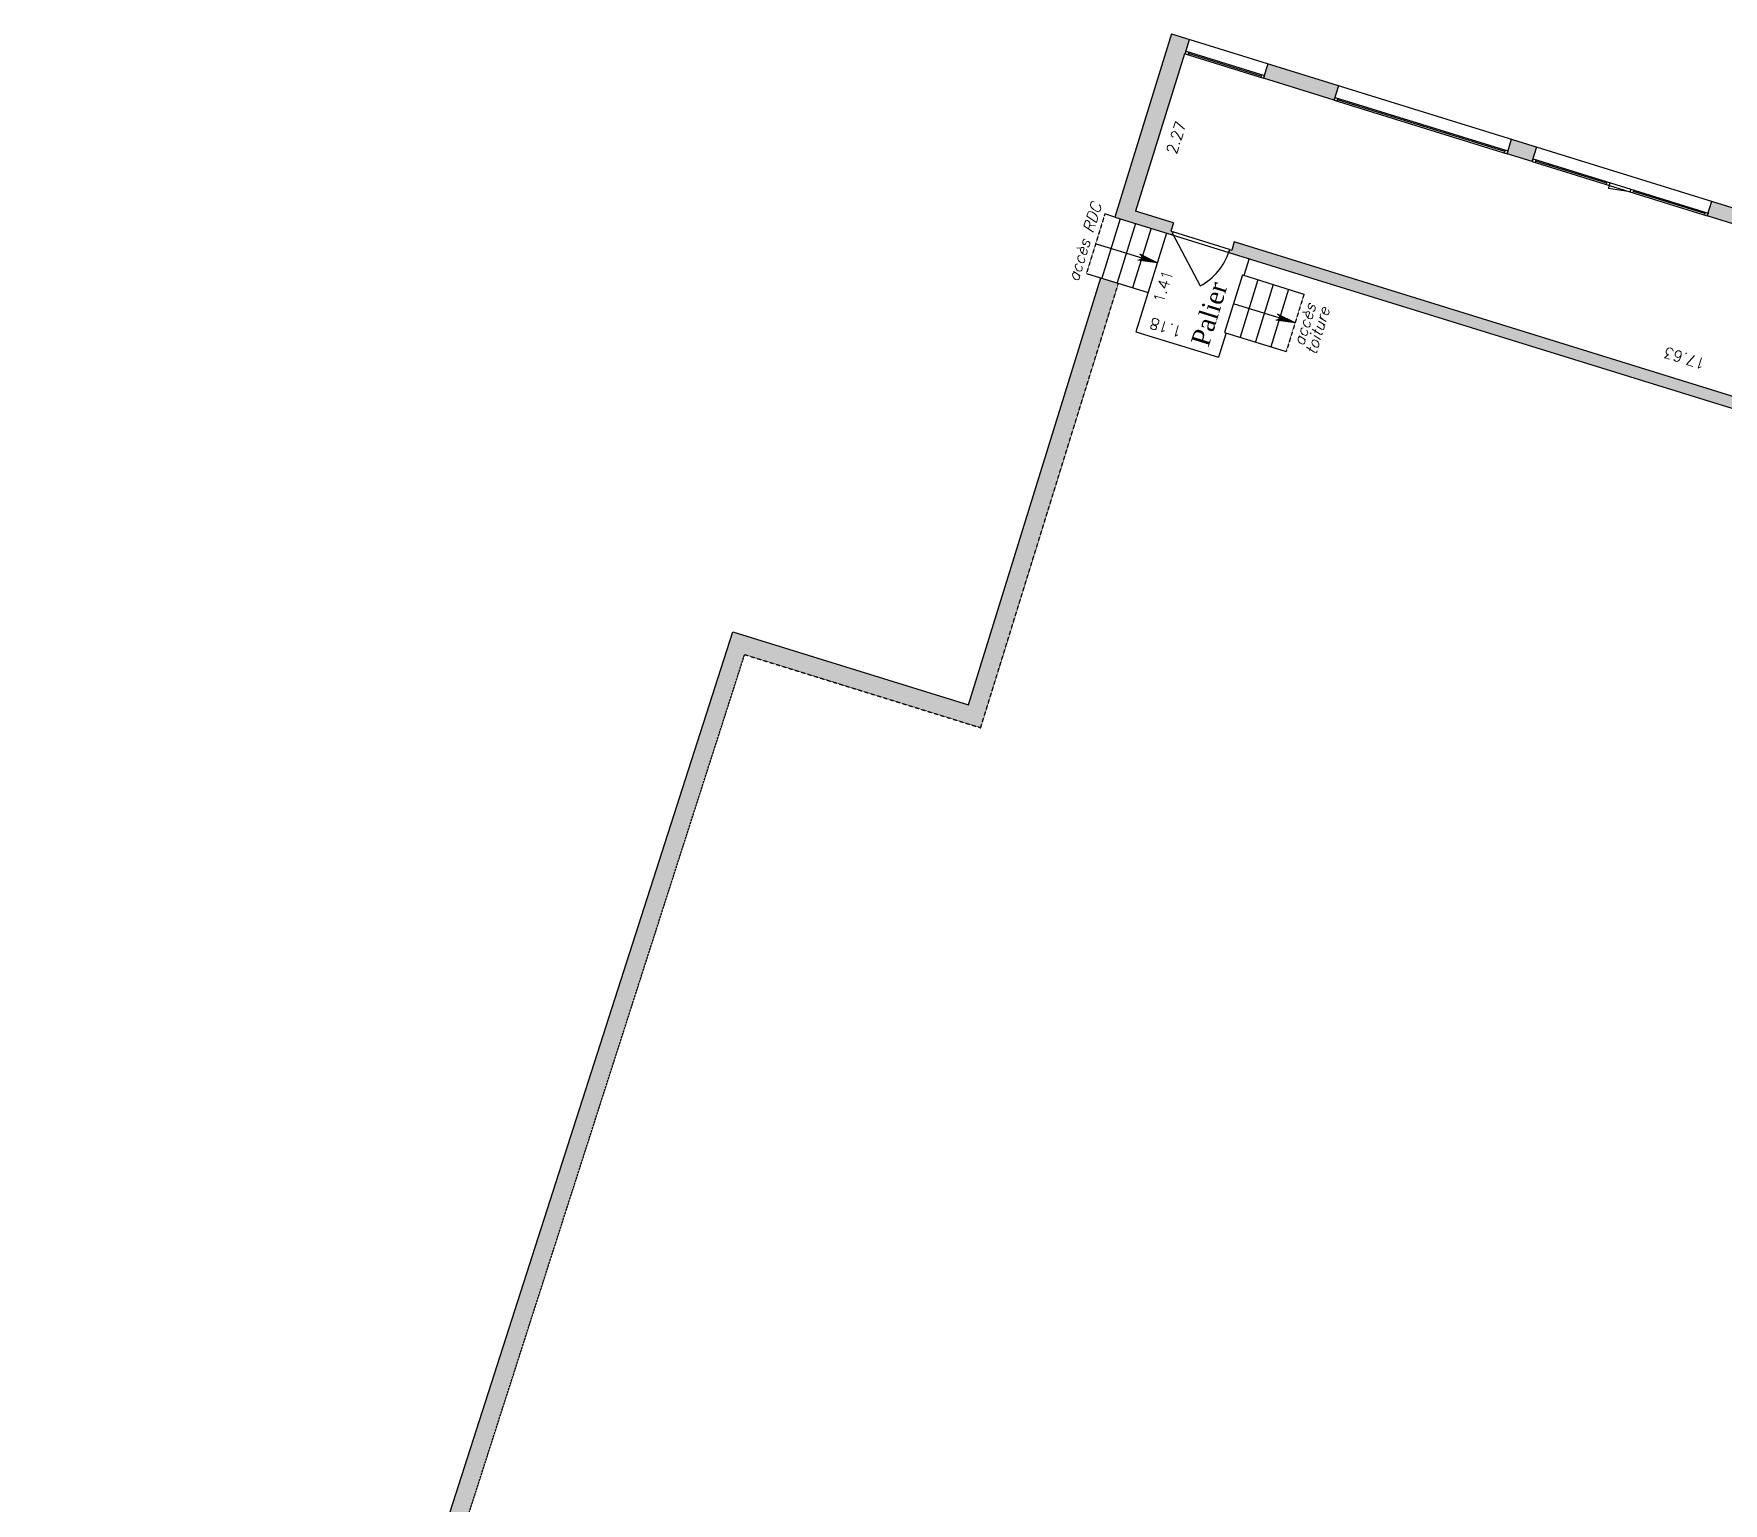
# Model space of a CAD drawing. Header units: metres. Extents: x -1642643 to 2228512, y -1236052 to 2422133.
# Drawn here: x 549808 to 572867, y 116371 to 136427 of the extents above; entities that cross this region are included whole.
import ezdxf
from ezdxf.enums import TextEntityAlignment as Align

# ---------------------------------------------------------------- set-up
doc = ezdxf.new("R2010")
doc.units = ezdxf.units.M
doc.linetypes.add('TIRET-COURT', pattern=[0.25, 0.15, -0.1])
for name, color, linetype in [('APPLAT-GRIS', 253, 'Continuous'), ('COTATION-PLANI', 4, 'Continuous'), ('ESCALIER', 100, 'Continuous'), ('FENETRE', 32, 'Continuous'), ('FENETRE-OUVRANT', 213, 'Continuous'), ('MUR', 130, 'Continuous'), ('PORTE', 213, 'Continuous'), ('TEXTES-PIECES', 23, 'Continuous')]:
    doc.layers.add(name, color=color, linetype=linetype)
doc.layers.add('Seuils', color=7, linetype='Continuous', plot=False)
doc.styles.add('Simplex 1.5', font='simplex.shx', dxfattribs={"height": 0.075})
doc.styles.add('Times 3.0', font='times.ttf', dxfattribs={"height": 0.15})

msp = doc.modelspace()

# ---------------------------------------------------------------- hatches: boundary and pattern name
at = {"layer": 'APPLAT-GRIS'}
for points in [[(565338.2541, 136427.11165), (564562.85442, 133926.09631), (565344.13032, 133683.87426), (565355.97545, 133722.08018), (565327.32101, 133730.96403), (565362.78869, 133845.36337), (564847.00868, 134005.27268), (565513.29749, 136154.35603), (565522.84897, 136151.39474), (565584.64703, 136350.72148)], [(574362.01793, 136235.91736), (573624.78462, 133858.00584), (572710.05225, 134141.60393), (572648.2542, 133942.27719), (576688.53089, 132689.65423), (576741.83399, 132861.5809), (576522.14992, 132929.69042), (576557.68532, 133044.3082), (576481.27347, 133067.99847), (576445.73806, 132953.38069), (573809.52916, 133770.69496), (574490.70144, 135967.78426), (574786.79737, 135875.98447), (574851.35335, 136084.20676)], [(566654.41296, 136019.05772), (566592.6149, 135819.73098), (567557.31454, 135520.64134), (567619.11259, 135719.96808)], [(569978.32853, 134988.53103), (569916.53048, 134789.20429), (570260.38381, 134682.59809), (570322.18187, 134881.92482)], [(566193.76758, 133587.7317), (566158.2999, 133473.33236), (566129.64546, 133482.21621), (566117.80032, 133444.01029), (573835.39741, 131051.29315), (573882.71022, 131203.89841)], [(582700.73107, 87403.05751), (582738.937, 87391.21237), (582777.14292, 87379.36724), (582794.91062, 87436.67613), (584571.48619, 86885.87738), (584891.30481, 87917.43739), (584824.44444, 87938.16637), (584525.3548, 86973.46674), (580294.04848, 88285.31537), (581037.33066, 90682.73723), (582116.64807, 90348.11219), (582232.13813, 90720.61997), (582275.1198, 90707.29419), (582351.36542, 90953.22085), (581888.26446, 91096.79788), (581949.21541, 91287.29261), (581729.94866, 91355.27275), (581642.53069, 91081.40115), (550748.23385, 100659.68214), (559510.76585, 127954.31771), (562732.33584, 126955.52163), (564612.75091, 133020.71241), (564373.96387, 133094.7445), (562567.58089, 127268.34076), (559348.38805, 128266.39984), (550525.14226, 100782.64531), (550383.39549, 100826.59162), (549808.49655, 98972.28199), (549989.91025, 98916.03759), (549998.7941, 98944.69203), (550046.55151, 98929.88561), (550398.52522, 98873.10971), (550768.68567, 100067.0449), (551723.83382, 99770.91654), (551771.21436, 99923.74025), (553051.11289, 99526.92825), (553003.73235, 99374.10454), (554493.76347, 98912.14431), (554393.07983, 98587.39393), (554488.59464, 98557.7811), (554589.27828, 98882.53147), (556786.11904, 98201.43625), (556833.49957, 98354.25995), (558084.74366, 97966.3318), (558037.36312, 97813.5081), (560444.33647, 97067.26463), (560491.717, 97220.08834), (561742.96108, 96832.16019), (561695.58055, 96679.33648), (564933.53279, 95675.46135), (564842.69989, 95382.48408), (564928.66322, 95355.83253), (565019.49612, 95648.8098), (565458.86427, 95512.59075), (565506.24481, 95665.41446), (566786.14334, 95268.60246), (566738.7628, 95115.77875), (569117.0817, 94378.41914), (569164.46224, 94531.24285), (570463.46373, 94128.50828), (570416.08319, 93975.68457), (574198.46988, 92803.01628), (574245.85042, 92955.83998), (575525.74894, 92559.02798), (575478.36841, 92406.20428), (575965.49396, 92255.17881), (575844.08134, 91863.56807), (576875.64134, 91543.74944), (576997.05397, 91935.36019), (577923.54768, 91648.11568), (577965.00565, 91781.83642), (579244.90418, 91385.02442), (579203.4462, 91251.30368), (580970.47029, 90703.46622), (580206.45912, 88239.18398), (582718.49877, 87460.3664)]]:
    msp.add_hatch(color=256, dxfattribs=at).paths.add_polyline_path(points)
at = {"layer": 'ESCALIER'}
h = msp.add_hatch(color=256, dxfattribs=at)
h.paths.add_polyline_path([(565141.86392, 133301.62656), (564929.78158, 133369.71806), (564931.25375, 133366.92286), (564878.70013, 133339.24403)])
h.paths.add_polyline_path([(565141.86392, 133301.62656), (564903.57492, 133419.47648), (564929.78158, 133369.71806)])
h = msp.add_hatch(color=256, dxfattribs=at)
h.paths.add_polyline_path([(567023.73727, 132482.61637), (566811.65493, 132550.70788), (566813.1271, 132547.91268), (566760.57349, 132520.23385)])
h.paths.add_polyline_path([(567023.73727, 132482.61637), (566785.44827, 132600.46629), (566811.65493, 132550.70788)])

# ---------------------------------------------------------------- linework, layer by layer
for p, q in [((565141.86391, 133301.62656), (564301.33354, 133562.21952)), ((565141.86392, 133301.62656), (564878.70013, 133339.24403)), ((565141.86392, 133301.62656), (564903.57492, 133419.47648)), ((564903.57492, 133419.47648), (565141.86392, 133301.62656)), ((564175.47899, 133156.28155), (565016.00936, 132895.68859)), ((566304.61952, 133134.82007), (567145.14989, 132874.22712)), ((567023.73727, 132482.61637), (566183.20689, 132743.20933)), ((567023.73727, 132482.61637), (566785.44827, 132600.46629)), ((566785.44827, 132600.46629), (567023.73727, 132482.61637)), ((567023.73727, 132482.61637), (566760.57349, 132520.23385)), ((566061.79427, 132351.59859), (566902.32464, 132091.00563))]:
    msp.add_line(p, q, dxfattribs=at)
at = {"layer": 'ESCALIER', "linetype": 'TIRET-COURT', "flags": 128}
for points in [[(564427.18809, 133968.15748), (564175.47899, 133156.28155)], [(567145.14989, 132874.22712), (566902.32464, 132091.00563)]]:
    msp.add_lwpolyline(points, dxfattribs=at)
at = {"layer": 'ESCALIER', "flags": 128}
for points in [[(564637.32069, 133903.00924), (564385.61158, 133091.13331)], [(564562.85442, 133926.09631), (564427.18809, 133968.15748)], [(564847.45328, 133837.861), (564595.74418, 133025.98507)], [(565057.58587, 133772.71276), (564805.87677, 132960.83683)], [(565267.71847, 133707.56453), (564850.17748, 132360.80563)], [(566394.79329, 133358.13306), (566323.72248, 133128.89751)], [(566304.61952, 133134.82007), (566061.79427, 132351.59859)], [(566514.75211, 133069.67183), (566271.92686, 132286.45035)], [(566724.88471, 133004.5236), (566482.05945, 132221.30211)], [(566935.0173, 132939.37536), (566692.19205, 132156.15387)], [(564850.17748, 132360.80563), (565977.2523, 132011.37417)], [(566080.89723, 132345.67602), (565977.2523, 132011.37417)]]:
    msp.add_lwpolyline(points, dxfattribs=at)
at = {"layer": 'FENETRE', "flags": 128}
for points in [[(565534.6941, 136189.60067), (565522.84897, 136151.39474)], [(565522.84897, 136151.39474), (566592.6149, 135819.73098)], [(565534.6941, 136189.60067), (566604.46004, 135857.93691)], [(565572.90003, 136177.75553), (565561.0549, 136139.54961)], [(566560.33154, 135850.67908), (565566.97746, 136158.65257)], [(566566.25411, 135869.78204), (566554.40898, 135831.57612)], [(566604.46004, 135857.93691), (566592.6149, 135819.73098)], [(567569.15967, 135558.84727), (567557.31454, 135520.64134)], [(567557.31454, 135520.64134), (569916.53048, 134789.20429)], [(567569.15967, 135558.84727), (569928.37561, 134827.41022)], [(567607.3656, 135547.00213), (567595.52046, 135508.7962)], [(569884.24712, 134820.15239), (567601.44303, 135527.89917)], [(569890.16969, 134839.25535), (569878.32455, 134801.04943)], [(569928.37561, 134827.41022), (569916.53048, 134789.20429)], [(570272.22895, 134720.80401), (570260.38381, 134682.59809)], [(570260.38381, 134682.59809), (572648.2542, 133942.27719)], [(570272.22895, 134720.80401), (572660.09933, 133980.48312)], [(570310.43487, 134708.95888), (570298.58974, 134670.75295)], [(571278.76342, 134387.80499), (570304.51231, 134689.85591)], [(571272.84086, 134368.70203), (571284.68599, 134406.90795)], [(571311.04678, 134356.85689), (571322.89192, 134395.06282)], [(571597.59123, 134268.01838), (571609.43636, 134306.22431)], [(571635.79715, 134256.17325), (571647.64229, 134294.37918)], [(572615.97084, 133973.22529), (571641.71972, 134275.27621)], [(572621.89341, 133992.32825), (572610.04827, 133954.12232)], [(572660.09933, 133980.48312), (572648.2542, 133942.27719)]]:
    msp.add_lwpolyline(points, dxfattribs=at)
at = {"layer": 'FENETRE-OUVRANT'}
msp.add_lwpolyline([(571597.59123, 134268.01838), (571301.2094, 134314.47062)], dxfattribs=at)
msp.add_arc((571597.59117, 134268.0184), 299.99994, 162.774788246, 171.092437958, dxfattribs=at)
at = {"layer": 'MUR'}
for p, q in [((565338.25416, 136427.11163), (573624.78462, 133858.00584)), ((565513.29749, 136154.35603), (564847.00868, 134005.27268)), ((564562.85442, 133926.09631), (565344.13032, 133683.87426)), ((576688.53089, 132689.65423), (572648.2542, 133942.27719)), ((565327.32101, 133730.96403), (565355.97545, 133722.08018)), ((573882.71022, 131203.89841), (566193.76758, 133587.7317)), ((566117.80032, 133444.01029), (595325.61548, 124388.59588)), ((566129.64546, 133482.21621), (566158.2999, 133473.33236)), ((550525.14226, 100782.64531), (559348.38805, 128266.39984))]:
    msp.add_line(p, q, dxfattribs=at)
at = {"layer": 'MUR', "linetype": 'TIRET-COURT'}
for p, q in [((562732.33584, 126955.52163), (564612.75091, 133020.71241)), ((550748.23385, 100659.68214), (559510.76585, 127954.31771)), ((559510.76585, 127954.31771), (562732.33584, 126955.52163))]:
    msp.add_line(p, q, dxfattribs=at)
at = {"layer": 'MUR', "flags": 128}
for points in [[(565338.24366, 136427.07797), (564562.85442, 133926.09631)], [(565522.84897, 136151.39474), (565584.64703, 136350.72148)], [(565513.29749, 136154.35603), (565522.84897, 136151.39474)], [(566592.6149, 135819.73098), (566654.41296, 136019.05772)], [(567557.31454, 135520.64134), (566592.6149, 135819.73098)], [(567557.31454, 135520.64134), (567619.11259, 135719.96808)], [(569916.53048, 134789.20429), (569978.32853, 134988.53103)], [(570260.38381, 134682.59809), (569916.53048, 134789.20429)], [(570260.38381, 134682.59809), (570322.18187, 134881.92482)], [(565362.78869, 133845.36337), (564847.00868, 134005.27268)], [(572648.2542, 133942.27719), (572710.05225, 134141.60393)], [(565362.78869, 133845.36337), (565327.32101, 133730.96403)], [(565355.97545, 133722.08018), (565344.13032, 133683.87426)], [(566193.76758, 133587.7317), (566158.2999, 133473.33236)], [(566129.64546, 133482.21621), (566117.80032, 133444.01029)], [(559348.38805, 128266.39984), (562567.58089, 127268.34076), (564373.96387, 133094.7445)]]:
    msp.add_lwpolyline(points, dxfattribs=at)
at = {"layer": 'PORTE'}
msp.add_line((565350.05288, 133702.97723), (565727.51076, 132986.30048), dxfattribs=at)
msp.add_arc((565350.05289, 133702.97722), 810, 297.774789175, 342.774789146, dxfattribs=at)
at = {"layer": 'Seuils', "flags": 128}
for points in [[(565344.13032, 133683.87426), (566117.80032, 133444.01029)], [(566129.64546, 133482.21621), (565355.97545, 133722.08018)]]:
    msp.add_lwpolyline(points, dxfattribs=at)

# ---------------------------------------------------------------- texts
at = {"layer": 'COTATION-PLANI', "style": 'Simplex 1.5'}
for s, p in [('2.27', (565328.00222, 135033.27814)), ('1.41', (565150.43433, 132999.44589))]:
    msp.add_text(s, height=150, rotation=72.520142796, dxfattribs=at).set_placement(p, align=Align.TOP_CENTER)
for s, p in [('1.18', (565282.49469, 132488.97046)), ('17.63', (572362.83926, 132070.16683))]:
    msp.add_text(s, height=150, rotation=162.774788995, dxfattribs=at).set_placement(p, align=Align.CENTER)
at = {"layer": 'TEXTES-PIECES', "style": 'Simplex 1.5', "oblique": 15.00003}
for s, p in [('accès RDC', (564150.51986, 133583.36918)), ('accès', (567152.40199, 132459.30057)), ('toiture', (567328.80777, 132374.17585))]:
    msp.add_text(s, height=153, rotation=72.75924, dxfattribs=at).set_placement(p, align=Align.MIDDLE_CENTER)
at = {"layer": 'TEXTES-PIECES', "style": 'Times 3.0', "width": 0.99}
msp.add_text('Palier', height=255, rotation=72.768463323, dxfattribs=at).set_placement((565851.004, 132604.295), align=Align.MIDDLE_CENTER)

doc.saveas('drawing.dxf')
